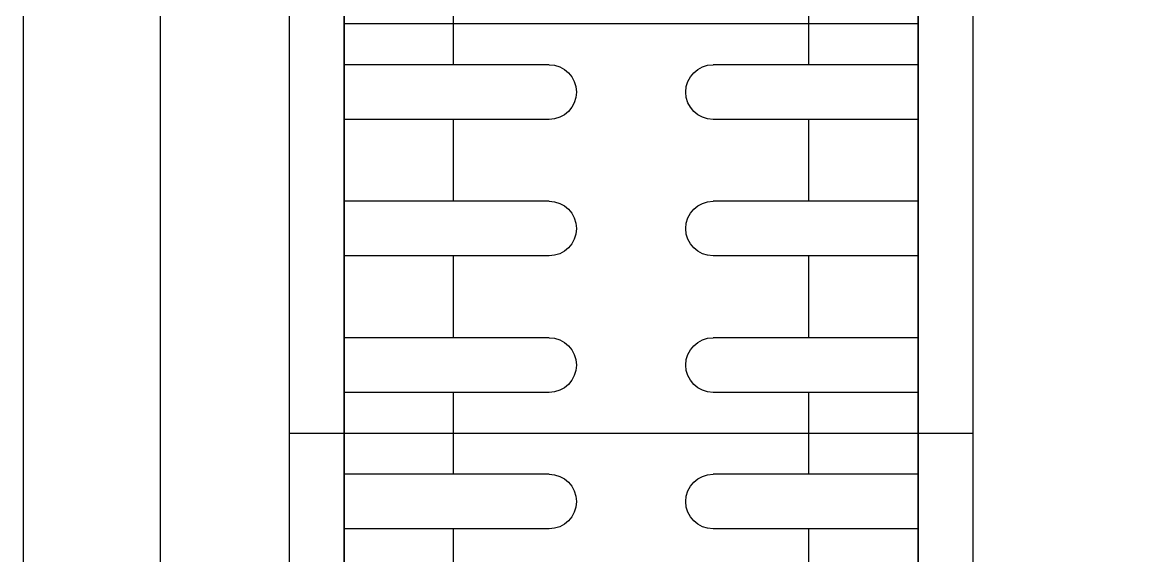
# Model space of a CAD drawing. Header units: inches. Extents: x 21 to 38546, y 13 to 15001.
# Drawn here: x 4641.74 to 4662.09, y 2029.99 to 2039.76 of the extents above; entities that cross this region are included whole.
import ezdxf

# ---------------------------------------------------------------- set-up
doc = ezdxf.new("R2010")
doc.units = ezdxf.units.IN
doc.header["$MEASUREMENT"] = 0
doc.layers.add('RAST-IST-RADYATÖR-DİNAMİK BLOK', color=83, linetype='Continuous')
doc.layers.add('Z_MİM_-KM-WALL', color=8, linetype='Continuous', lineweight=25)
doc.layers.add('Z_MİM_-KM-WALL-PLASTER', color=8, linetype='Continuous', lineweight=25)

# ---------------------------------------------------------------- blocks, each defined once
blk = doc.blocks.new('IS_RADYATOR-PLAN-90')
at = {"layer": 'RAST-IST-RADYATÖR-DİNAMİK BLOK'}
blk.add_lwpolyline([(0, 0), (90, 0), (90, 12.5), (0, 12.5)], dxfattribs=at)
blk = doc.blocks.new('IS_RADYATOR-PLAN-100')
at = {"layer": 'RAST-IST-RADYATÖR-DİNAMİK BLOK', "color": 7}
for p, q in [((88.25, 11.5), (88.25, 7.75)), ((89.25, 11.5), (89.25, 7.75)), ((90.75, 11.5), (90.75, 7.75)), ((91.75, 11.5), (91.75, 7.75)), ((93.25, 11.5), (93.25, 7.75)), ((94.25, 11.5), (94.25, 7.75)), ((95.75, 11.5), (95.75, 7.75)), ((96.75, 11.5), (96.75, 7.75)), ((87.5, 9.5), (88.25, 9.5)), ((89.25, 9.5), (90, 9.5)), ((90, 9.5), (90.75, 9.5)), ((91.75, 9.5), (92.5, 9.5)), ((92.5, 9.5), (93.25, 9.5)), ((94.25, 9.5), (95, 9.5)), ((95, 9.5), (95.75, 9.5)), ((96.75, 9.5), (97.5, 9.5)), ((88.25, 4.75), (88.25, 1)), ((89.25, 4.75), (89.25, 1)), ((90.75, 4.75), (90.75, 1)), ((91.75, 4.75), (91.75, 1)), ((93.25, 4.75), (93.25, 1)), ((94.25, 4.75), (94.25, 1)), ((95.75, 4.75), (95.75, 1)), ((96.75, 4.75), (96.75, 1)), ((87.5, 3), (88.25, 3)), ((89.25, 3), (90, 3)), ((90, 3), (90.75, 3)), ((91.75, 3), (92.5, 3)), ((92.5, 3), (93.25, 3)), ((94.25, 3), (95, 3)), ((95, 3), (95.75, 3)), ((96.75, 3), (97.5, 3))]:
    blk.add_line(p, q, dxfattribs=at)
at = {"layer": 'RAST-IST-RADYATÖR-DİNAMİK BLOK'}
for points in [[(0, 0), (100, 0), (100, 12.5), (0, 12.5)], [(2.5, 11.5), (97.5, 11.5), (97.5, 1), (2.5, 1)]]:
    blk.add_lwpolyline(points, dxfattribs=at)
at = {"layer": 'RAST-IST-RADYATÖR-DİNAMİK BLOK', "color": 7}
for centre, start, end in [((88.75, 7.75), 180, 0), ((91.25, 7.75), 180, 0), ((93.75, 7.75), 180, 0), ((96.25, 7.75), 180, 0), ((88.75, 4.75), 0, 180), ((91.25, 4.75), 0, 180), ((93.75, 4.75), 0, 180), ((96.25, 4.75), 0, 180)]:
    blk.add_arc(centre, 0.5, start, end, dxfattribs=at)
blk = doc.blocks.new('IS_RADYATOR-PLAN-110')
at = {"layer": 'RAST-IST-RADYATÖR-DİNAMİK BLOK', "color": 7}
for p, q in [((88.25, 11.5), (88.25, 7.75)), ((89.25, 11.5), (89.25, 7.75)), ((90.75, 11.5), (90.75, 7.75)), ((91.75, 11.5), (91.75, 7.75)), ((93.25, 11.5), (93.25, 7.75)), ((94.25, 11.5), (94.25, 7.75)), ((95.75, 11.5), (95.75, 7.75)), ((96.75, 11.5), (96.75, 7.75)), ((87.5, 9.5), (88.25, 9.5)), ((89.25, 9.5), (90, 9.5)), ((90, 9.5), (90.75, 9.5)), ((91.75, 9.5), (92.5, 9.5)), ((92.5, 9.5), (93.25, 9.5)), ((94.25, 9.5), (95, 9.5)), ((95, 9.5), (95.75, 9.5)), ((96.75, 9.5), (97.5, 9.5)), ((97.5, 9.5), (98.25, 9.5)), ((88.25, 4.75), (88.25, 1)), ((89.25, 4.75), (89.25, 1)), ((90.75, 4.75), (90.75, 1)), ((91.75, 4.75), (91.75, 1)), ((93.25, 4.75), (93.25, 1)), ((94.25, 4.75), (94.25, 1)), ((95.75, 4.75), (95.75, 1)), ((96.75, 4.75), (96.75, 1)), ((87.5, 3), (88.25, 3)), ((89.25, 3), (90, 3)), ((90, 3), (90.75, 3)), ((91.75, 3), (92.5, 3)), ((92.5, 3), (93.25, 3)), ((94.25, 3), (95, 3)), ((95, 3), (95.75, 3)), ((96.75, 3), (97.5, 3)), ((97.5, 3), (98.25, 3))]:
    blk.add_line(p, q, dxfattribs=at)
at = {"layer": 'RAST-IST-RADYATÖR-DİNAMİK BLOK'}
for points in [[(0, 0), (110, 0), (110, 12.5), (0, 12.5)], [(2.5, 11.5), (107.5, 11.5), (107.5, 1), (2.5, 1)]]:
    blk.add_lwpolyline(points, dxfattribs=at)
at = {"layer": 'RAST-IST-RADYATÖR-DİNAMİK BLOK', "color": 7}
for centre, start, end in [((88.75, 7.75), 180, 0), ((91.25, 7.75), 180, 0), ((93.75, 7.75), 180, 0), ((96.25, 7.75), 180, 0), ((88.75, 4.75), 0, 180), ((91.25, 4.75), 0, 180), ((93.75, 4.75), 0, 180), ((96.25, 4.75), 0, 180)]:
    blk.add_arc(centre, 0.5, start, end, dxfattribs=at)
blk = doc.blocks.new('IS_RADYATOR-PLAN-120')
at = {"layer": 'RAST-IST-RADYATÖR-DİNAMİK BLOK', "color": 7}
for p, q in [((88.25, 11.5), (88.25, 7.75)), ((89.25, 11.5), (89.25, 7.75)), ((90.75, 11.5), (90.75, 7.75)), ((91.75, 11.5), (91.75, 7.75)), ((93.25, 11.5), (93.25, 7.75)), ((94.25, 11.5), (94.25, 7.75)), ((95.75, 11.5), (95.75, 7.75)), ((96.75, 11.5), (96.75, 7.75)), ((87.5, 9.5), (88.25, 9.5)), ((89.25, 9.5), (90, 9.5)), ((90, 9.5), (90.75, 9.5)), ((91.75, 9.5), (92.5, 9.5)), ((92.5, 9.5), (93.25, 9.5)), ((94.25, 9.5), (95, 9.5)), ((95, 9.5), (95.75, 9.5)), ((96.75, 9.5), (97.5, 9.5)), ((97.5, 9.5), (98.25, 9.5)), ((88.25, 4.75), (88.25, 1)), ((89.25, 4.75), (89.25, 1)), ((90.75, 4.75), (90.75, 1)), ((91.75, 4.75), (91.75, 1)), ((93.25, 4.75), (93.25, 1)), ((94.25, 4.75), (94.25, 1)), ((95.75, 4.75), (95.75, 1)), ((96.75, 4.75), (96.75, 1)), ((87.5, 3), (88.25, 3)), ((89.25, 3), (90, 3)), ((90, 3), (90.75, 3)), ((91.75, 3), (92.5, 3)), ((92.5, 3), (93.25, 3)), ((94.25, 3), (95, 3)), ((95, 3), (95.75, 3)), ((96.75, 3), (97.5, 3)), ((97.5, 3), (98.25, 3))]:
    blk.add_line(p, q, dxfattribs=at)
at = {"layer": 'RAST-IST-RADYATÖR-DİNAMİK BLOK'}
for points in [[(0, 0), (120, 0), (120, 12.5), (0, 12.5)], [(2.5, 11.5), (117.5, 11.5), (117.5, 1), (2.5, 1)]]:
    blk.add_lwpolyline(points, dxfattribs=at)
at = {"layer": 'RAST-IST-RADYATÖR-DİNAMİK BLOK', "color": 7}
for centre, start, end in [((88.75, 7.75), 180, 0), ((91.25, 7.75), 180, 0), ((93.75, 7.75), 180, 0), ((96.25, 7.75), 180, 0), ((88.75, 4.75), 0, 180), ((91.25, 4.75), 0, 180), ((93.75, 4.75), 0, 180), ((96.25, 4.75), 0, 180)]:
    blk.add_arc(centre, 0.5, start, end, dxfattribs=at)
blk = doc.blocks.new('IS_RADYATOR-PLAN-130')
at = {"layer": 'RAST-IST-RADYATÖR-DİNAMİK BLOK', "color": 7}
for p, q in [((88.25, 11.5), (88.25, 7.75)), ((89.25, 11.5), (89.25, 7.75)), ((90.75, 11.5), (90.75, 7.75)), ((91.75, 11.5), (91.75, 7.75)), ((93.25, 11.5), (93.25, 7.75)), ((94.25, 11.5), (94.25, 7.75)), ((95.75, 11.5), (95.75, 7.75)), ((96.75, 11.5), (96.75, 7.75)), ((87.5, 9.5), (88.25, 9.5)), ((89.25, 9.5), (90, 9.5)), ((90, 9.5), (90.75, 9.5)), ((91.75, 9.5), (92.5, 9.5)), ((92.5, 9.5), (93.25, 9.5)), ((94.25, 9.5), (95, 9.5)), ((95, 9.5), (95.75, 9.5)), ((96.75, 9.5), (97.5, 9.5)), ((97.5, 9.5), (98.25, 9.5)), ((88.25, 4.75), (88.25, 1)), ((89.25, 4.75), (89.25, 1)), ((90.75, 4.75), (90.75, 1)), ((91.75, 4.75), (91.75, 1)), ((93.25, 4.75), (93.25, 1)), ((94.25, 4.75), (94.25, 1)), ((95.75, 4.75), (95.75, 1)), ((96.75, 4.75), (96.75, 1)), ((87.5, 3), (88.25, 3)), ((89.25, 3), (90, 3)), ((90, 3), (90.75, 3)), ((91.75, 3), (92.5, 3)), ((92.5, 3), (93.25, 3)), ((94.25, 3), (95, 3)), ((95, 3), (95.75, 3)), ((96.75, 3), (97.5, 3)), ((97.5, 3), (98.25, 3))]:
    blk.add_line(p, q, dxfattribs=at)
at = {"layer": 'RAST-IST-RADYATÖR-DİNAMİK BLOK'}
for points in [[(0, 0), (130, 0), (130, 12.5), (0, 12.5)], [(2.5, 11.5), (127.5, 11.5), (127.5, 1), (2.5, 1)]]:
    blk.add_lwpolyline(points, dxfattribs=at)
at = {"layer": 'RAST-IST-RADYATÖR-DİNAMİK BLOK', "color": 7}
for centre, start, end in [((88.75, 7.75), 180, 0), ((91.25, 7.75), 180, 0), ((93.75, 7.75), 180, 0), ((96.25, 7.75), 180, 0), ((88.75, 4.75), 0, 180), ((91.25, 4.75), 0, 180), ((93.75, 4.75), 0, 180), ((96.25, 4.75), 0, 180)]:
    blk.add_arc(centre, 0.5, start, end, dxfattribs=at)
blk = doc.blocks.new('IS_RADYATOR-PLAN-140')
at = {"layer": 'RAST-IST-RADYATÖR-DİNAMİK BLOK', "color": 7}
for p, q in [((88.25, 11.5), (88.25, 7.75)), ((89.25, 11.5), (89.25, 7.75)), ((90.75, 11.5), (90.75, 7.75)), ((91.75, 11.5), (91.75, 7.75)), ((93.25, 11.5), (93.25, 7.75)), ((94.25, 11.5), (94.25, 7.75)), ((95.75, 11.5), (95.75, 7.75)), ((96.75, 11.5), (96.75, 7.75)), ((87.5, 9.5), (88.25, 9.5)), ((89.25, 9.5), (90, 9.5)), ((90, 9.5), (90.75, 9.5)), ((91.75, 9.5), (92.5, 9.5)), ((92.5, 9.5), (93.25, 9.5)), ((94.25, 9.5), (95, 9.5)), ((95, 9.5), (95.75, 9.5)), ((96.75, 9.5), (97.5, 9.5)), ((97.5, 9.5), (98.25, 9.5)), ((88.25, 4.75), (88.25, 1)), ((89.25, 4.75), (89.25, 1)), ((90.75, 4.75), (90.75, 1)), ((91.75, 4.75), (91.75, 1)), ((93.25, 4.75), (93.25, 1)), ((94.25, 4.75), (94.25, 1)), ((95.75, 4.75), (95.75, 1)), ((96.75, 4.75), (96.75, 1)), ((87.5, 3), (88.25, 3)), ((89.25, 3), (90, 3)), ((90, 3), (90.75, 3)), ((91.75, 3), (92.5, 3)), ((92.5, 3), (93.25, 3)), ((94.25, 3), (95, 3)), ((95, 3), (95.75, 3)), ((96.75, 3), (97.5, 3)), ((97.5, 3), (98.25, 3))]:
    blk.add_line(p, q, dxfattribs=at)
at = {"layer": 'RAST-IST-RADYATÖR-DİNAMİK BLOK'}
for points in [[(0, 0), (140, 0), (140, 12.5), (0, 12.5)], [(2.5, 11.5), (137.5, 11.5), (137.5, 1), (2.5, 1)]]:
    blk.add_lwpolyline(points, dxfattribs=at)
at = {"layer": 'RAST-IST-RADYATÖR-DİNAMİK BLOK', "color": 7}
for centre, start, end in [((88.75, 7.75), 180, 0), ((91.25, 7.75), 180, 0), ((93.75, 7.75), 180, 0), ((96.25, 7.75), 180, 0), ((88.75, 4.75), 0, 180), ((91.25, 4.75), 0, 180), ((93.75, 4.75), 0, 180), ((96.25, 4.75), 0, 180)]:
    blk.add_arc(centre, 0.5, start, end, dxfattribs=at)
blk = doc.blocks.new('IS_RADYATOR-PLAN-150')
at = {"layer": 'RAST-IST-RADYATÖR-DİNAMİK BLOK', "color": 7}
for p, q in [((88.25, 11.5), (88.25, 7.75)), ((89.25, 11.5), (89.25, 7.75)), ((90.75, 11.5), (90.75, 7.75)), ((91.75, 11.5), (91.75, 7.75)), ((93.25, 11.5), (93.25, 7.75)), ((94.25, 11.5), (94.25, 7.75)), ((95.75, 11.5), (95.75, 7.75)), ((96.75, 11.5), (96.75, 7.75)), ((87.5, 9.5), (88.25, 9.5)), ((89.25, 9.5), (90, 9.5)), ((90, 9.5), (90.75, 9.5)), ((91.75, 9.5), (92.5, 9.5)), ((92.5, 9.5), (93.25, 9.5)), ((94.25, 9.5), (95, 9.5)), ((95, 9.5), (95.75, 9.5)), ((96.75, 9.5), (97.5, 9.5)), ((97.5, 9.5), (98.25, 9.5)), ((88.25, 4.75), (88.25, 1)), ((89.25, 4.75), (89.25, 1)), ((90.75, 4.75), (90.75, 1)), ((91.75, 4.75), (91.75, 1)), ((93.25, 4.75), (93.25, 1)), ((94.25, 4.75), (94.25, 1)), ((95.75, 4.75), (95.75, 1)), ((96.75, 4.75), (96.75, 1)), ((87.5, 3), (88.25, 3)), ((89.25, 3), (90, 3)), ((90, 3), (90.75, 3)), ((91.75, 3), (92.5, 3)), ((92.5, 3), (93.25, 3)), ((94.25, 3), (95, 3)), ((95, 3), (95.75, 3)), ((96.75, 3), (97.5, 3)), ((97.5, 3), (98.25, 3))]:
    blk.add_line(p, q, dxfattribs=at)
at = {"layer": 'RAST-IST-RADYATÖR-DİNAMİK BLOK'}
for points in [[(-5, 0), (145, 0), (145, 12.5), (-5, 12.5)], [(-2.5, 11.5), (142.5, 11.5), (142.5, 1), (-2.5, 1)]]:
    blk.add_lwpolyline(points, dxfattribs=at)
at = {"layer": 'RAST-IST-RADYATÖR-DİNAMİK BLOK', "color": 7}
for centre, start, end in [((88.75, 7.75), 180, 0), ((91.25, 7.75), 180, 0), ((93.75, 7.75), 180, 0), ((96.25, 7.75), 180, 0), ((88.75, 4.75), 0, 180), ((91.25, 4.75), 0, 180), ((93.75, 4.75), 0, 180), ((96.25, 4.75), 0, 180)]:
    blk.add_arc(centre, 0.5, start, end, dxfattribs=at)
blk = doc.blocks.new('IS_RADYATOR-PLAN-160')
at = {"layer": 'RAST-IST-RADYATÖR-DİNAMİK BLOK', "color": 7}
for p, q in [((88.25, 11.5), (88.25, 7.75)), ((89.25, 11.5), (89.25, 7.75)), ((90.75, 11.5), (90.75, 7.75)), ((91.75, 11.5), (91.75, 7.75)), ((93.25, 11.5), (93.25, 7.75)), ((94.25, 11.5), (94.25, 7.75)), ((95.75, 11.5), (95.75, 7.75)), ((96.75, 11.5), (96.75, 7.75)), ((87.5, 9.5), (88.25, 9.5)), ((89.25, 9.5), (90, 9.5)), ((90, 9.5), (90.75, 9.5)), ((91.75, 9.5), (92.5, 9.5)), ((92.5, 9.5), (93.25, 9.5)), ((94.25, 9.5), (95, 9.5)), ((95, 9.5), (95.75, 9.5)), ((96.75, 9.5), (97.5, 9.5)), ((97.5, 9.5), (98.25, 9.5)), ((88.25, 4.75), (88.25, 1)), ((89.25, 4.75), (89.25, 1)), ((90.75, 4.75), (90.75, 1)), ((91.75, 4.75), (91.75, 1)), ((93.25, 4.75), (93.25, 1)), ((94.25, 4.75), (94.25, 1)), ((95.75, 4.75), (95.75, 1)), ((96.75, 4.75), (96.75, 1)), ((87.5, 3), (88.25, 3)), ((89.25, 3), (90, 3)), ((90, 3), (90.75, 3)), ((91.75, 3), (92.5, 3)), ((92.5, 3), (93.25, 3)), ((94.25, 3), (95, 3)), ((95, 3), (95.75, 3)), ((96.75, 3), (97.5, 3)), ((97.5, 3), (98.25, 3))]:
    blk.add_line(p, q, dxfattribs=at)
at = {"layer": 'RAST-IST-RADYATÖR-DİNAMİK BLOK'}
for points in [[(-5, 0), (155, 0), (155, 12.5), (-5, 12.5)], [(-2.5, 11.5), (152.5, 11.5), (152.5, 1), (-2.5, 1)]]:
    blk.add_lwpolyline(points, dxfattribs=at)
at = {"layer": 'RAST-IST-RADYATÖR-DİNAMİK BLOK', "color": 7}
for centre, start, end in [((88.75, 7.75), 180, 0), ((91.25, 7.75), 180, 0), ((93.75, 7.75), 180, 0), ((96.25, 7.75), 180, 0), ((88.75, 4.75), 0, 180), ((91.25, 4.75), 0, 180), ((93.75, 4.75), 0, 180), ((96.25, 4.75), 0, 180)]:
    blk.add_arc(centre, 0.5, start, end, dxfattribs=at)
blk = doc.blocks.new('IS_RADYATOR-PLAN-170')
at = {"layer": 'RAST-IST-RADYATÖR-DİNAMİK BLOK', "color": 7}
for p, q in [((88.25, 11.5), (88.25, 7.75)), ((89.25, 11.5), (89.25, 7.75)), ((90.75, 11.5), (90.75, 7.75)), ((91.75, 11.5), (91.75, 7.75)), ((93.25, 11.5), (93.25, 7.75)), ((94.25, 11.5), (94.25, 7.75)), ((95.75, 11.5), (95.75, 7.75)), ((96.75, 11.5), (96.75, 7.75)), ((87.5, 9.5), (88.25, 9.5)), ((89.25, 9.5), (90, 9.5)), ((90, 9.5), (90.75, 9.5)), ((91.75, 9.5), (92.5, 9.5)), ((92.5, 9.5), (93.25, 9.5)), ((94.25, 9.5), (95, 9.5)), ((95, 9.5), (95.75, 9.5)), ((96.75, 9.5), (97.5, 9.5)), ((97.5, 9.5), (98.25, 9.5)), ((88.25, 4.75), (88.25, 1)), ((89.25, 4.75), (89.25, 1)), ((90.75, 4.75), (90.75, 1)), ((91.75, 4.75), (91.75, 1)), ((93.25, 4.75), (93.25, 1)), ((94.25, 4.75), (94.25, 1)), ((95.75, 4.75), (95.75, 1)), ((96.75, 4.75), (96.75, 1)), ((87.5, 3), (88.25, 3)), ((89.25, 3), (90, 3)), ((90, 3), (90.75, 3)), ((91.75, 3), (92.5, 3)), ((92.5, 3), (93.25, 3)), ((94.25, 3), (95, 3)), ((95, 3), (95.75, 3)), ((96.75, 3), (97.5, 3)), ((97.5, 3), (98.25, 3))]:
    blk.add_line(p, q, dxfattribs=at)
at = {"layer": 'RAST-IST-RADYATÖR-DİNAMİK BLOK'}
for points in [[(-5, 0), (165, 0), (165, 12.5), (-5, 12.5)], [(-2.5, 11.5), (162.5, 11.5), (162.5, 1), (-2.5, 1)]]:
    blk.add_lwpolyline(points, dxfattribs=at)
at = {"layer": 'RAST-IST-RADYATÖR-DİNAMİK BLOK', "color": 7}
for centre, start, end in [((88.75, 7.75), 180, 0), ((91.25, 7.75), 180, 0), ((93.75, 7.75), 180, 0), ((96.25, 7.75), 180, 0), ((88.75, 4.75), 0, 180), ((91.25, 4.75), 0, 180), ((93.75, 4.75), 0, 180), ((96.25, 4.75), 0, 180)]:
    blk.add_arc(centre, 0.5, start, end, dxfattribs=at)
blk = doc.blocks.new('IS_RADYATOR-PLAN-180')
at = {"layer": 'RAST-IST-RADYATÖR-DİNAMİK BLOK', "color": 7}
for p, q in [((88.25, 11.5), (88.25, 7.75)), ((89.25, 11.5), (89.25, 7.75)), ((90.75, 11.5), (90.75, 7.75)), ((91.75, 11.5), (91.75, 7.75)), ((93.25, 11.5), (93.25, 7.75)), ((94.25, 11.5), (94.25, 7.75)), ((95.75, 11.5), (95.75, 7.75)), ((96.75, 11.5), (96.75, 7.75)), ((87.5, 9.5), (88.25, 9.5)), ((89.25, 9.5), (90, 9.5)), ((90, 9.5), (90.75, 9.5)), ((91.75, 9.5), (92.5, 9.5)), ((92.5, 9.5), (93.25, 9.5)), ((94.25, 9.5), (95, 9.5)), ((95, 9.5), (95.75, 9.5)), ((96.75, 9.5), (97.5, 9.5)), ((97.5, 9.5), (98.25, 9.5)), ((88.25, 4.75), (88.25, 1)), ((89.25, 4.75), (89.25, 1)), ((90.75, 4.75), (90.75, 1)), ((91.75, 4.75), (91.75, 1)), ((93.25, 4.75), (93.25, 1)), ((94.25, 4.75), (94.25, 1)), ((95.75, 4.75), (95.75, 1)), ((96.75, 4.75), (96.75, 1)), ((87.5, 3), (88.25, 3)), ((89.25, 3), (90, 3)), ((90, 3), (90.75, 3)), ((91.75, 3), (92.5, 3)), ((92.5, 3), (93.25, 3)), ((94.25, 3), (95, 3)), ((95, 3), (95.75, 3)), ((96.75, 3), (97.5, 3)), ((97.5, 3), (98.25, 3))]:
    blk.add_line(p, q, dxfattribs=at)
at = {"layer": 'RAST-IST-RADYATÖR-DİNAMİK BLOK'}
for points in [[(-5, 0), (175, 0), (175, 12.5), (-5, 12.5)], [(-2.5, 11.5), (172.5, 11.5), (172.5, 1), (-2.5, 1)]]:
    blk.add_lwpolyline(points, dxfattribs=at)
at = {"layer": 'RAST-IST-RADYATÖR-DİNAMİK BLOK', "color": 7}
for centre, start, end in [((88.75, 7.75), 180, 0), ((91.25, 7.75), 180, 0), ((93.75, 7.75), 180, 0), ((96.25, 7.75), 180, 0), ((88.75, 4.75), 0, 180), ((91.25, 4.75), 0, 180), ((93.75, 4.75), 0, 180), ((96.25, 4.75), 0, 180)]:
    blk.add_arc(centre, 0.5, start, end, dxfattribs=at)
blk = doc.blocks.new('IS_RADYATOR-PLAN-190')
at = {"layer": 'RAST-IST-RADYATÖR-DİNAMİK BLOK', "color": 7}
for p, q in [((88.25, 11.5), (88.25, 7.75)), ((89.25, 11.5), (89.25, 7.75)), ((90.75, 11.5), (90.75, 7.75)), ((91.75, 11.5), (91.75, 7.75)), ((93.25, 11.5), (93.25, 7.75)), ((94.25, 11.5), (94.25, 7.75)), ((95.75, 11.5), (95.75, 7.75)), ((96.75, 11.5), (96.75, 7.75)), ((87.5, 9.5), (88.25, 9.5)), ((89.25, 9.5), (90, 9.5)), ((90, 9.5), (90.75, 9.5)), ((91.75, 9.5), (92.5, 9.5)), ((92.5, 9.5), (93.25, 9.5)), ((94.25, 9.5), (95, 9.5)), ((95, 9.5), (95.75, 9.5)), ((96.75, 9.5), (97.5, 9.5)), ((97.5, 9.5), (98.25, 9.5)), ((88.25, 4.75), (88.25, 1)), ((89.25, 4.75), (89.25, 1)), ((90.75, 4.75), (90.75, 1)), ((91.75, 4.75), (91.75, 1)), ((93.25, 4.75), (93.25, 1)), ((94.25, 4.75), (94.25, 1)), ((95.75, 4.75), (95.75, 1)), ((96.75, 4.75), (96.75, 1)), ((87.5, 3), (88.25, 3)), ((89.25, 3), (90, 3)), ((90, 3), (90.75, 3)), ((91.75, 3), (92.5, 3)), ((92.5, 3), (93.25, 3)), ((94.25, 3), (95, 3)), ((95, 3), (95.75, 3)), ((96.75, 3), (97.5, 3)), ((97.5, 3), (98.25, 3))]:
    blk.add_line(p, q, dxfattribs=at)
at = {"layer": 'RAST-IST-RADYATÖR-DİNAMİK BLOK'}
for points in [[(-5, 0), (185, 0), (185, 12.5), (-5, 12.5)], [(182.5, 11.5), (-2.5, 11.5), (-2.5, 1), (182.5, 1)]]:
    blk.add_lwpolyline(points, dxfattribs=at)
at = {"layer": 'RAST-IST-RADYATÖR-DİNAMİK BLOK', "color": 7}
for centre, start, end in [((88.75, 7.75), 180, 0), ((91.25, 7.75), 180, 0), ((93.75, 7.75), 180, 0), ((96.25, 7.75), 180, 0), ((88.75, 4.75), 0, 180), ((91.25, 4.75), 0, 180), ((93.75, 4.75), 0, 180), ((96.25, 4.75), 0, 180)]:
    blk.add_arc(centre, 0.5, start, end, dxfattribs=at)
blk = doc.blocks.new('IS_RADYATOR-PLAN-200')
at = {"layer": 'RAST-IST-RADYATÖR-DİNAMİK BLOK', "color": 7}
for p, q in [((93.25, 11.5), (93.25, 7.75)), ((94.25, 11.5), (94.25, 7.75)), ((95.75, 11.5), (95.75, 7.75)), ((96.75, 11.5), (96.75, 7.75)), ((98.25, 11.5), (98.25, 7.75)), ((99.25, 11.5), (99.25, 7.75)), ((100.75, 11.5), (100.75, 7.75)), ((101.75, 11.5), (101.75, 7.75)), ((92.5, 9.5), (93.25, 9.5)), ((94.25, 9.5), (95, 9.5)), ((95, 9.5), (95.75, 9.5)), ((96.75, 9.5), (97.5, 9.5)), ((97.5, 9.5), (98.25, 9.5)), ((99.25, 9.5), (100, 9.5)), ((100, 9.5), (100.75, 9.5)), ((101.75, 9.5), (102.5, 9.5)), ((102.5, 9.5), (103.25, 9.5)), ((93.25, 4.75), (93.25, 1)), ((94.25, 4.75), (94.25, 1)), ((95.75, 4.75), (95.75, 1)), ((96.75, 4.75), (96.75, 1)), ((98.25, 4.75), (98.25, 1)), ((99.25, 4.75), (99.25, 1)), ((100.75, 4.75), (100.75, 1)), ((101.75, 4.75), (101.75, 1)), ((92.5, 3), (93.25, 3)), ((94.25, 3), (95, 3)), ((95, 3), (95.75, 3)), ((96.75, 3), (97.5, 3)), ((97.5, 3), (98.25, 3)), ((99.25, 3), (100, 3)), ((100, 3), (100.75, 3)), ((101.75, 3), (102.5, 3)), ((102.5, 3), (103.25, 3))]:
    blk.add_line(p, q, dxfattribs=at)
at = {"layer": 'RAST-IST-RADYATÖR-DİNAMİK BLOK'}
for points in [[(0, 0), (200, 0), (200, 12.5), (0, 12.5)], [(2.5, 11.5), (197.5, 11.5), (197.5, 1), (2.5, 1)]]:
    blk.add_lwpolyline(points, dxfattribs=at)
at = {"layer": 'RAST-IST-RADYATÖR-DİNAMİK BLOK', "color": 7}
for centre, start, end in [((93.75, 7.75), 180, 0), ((96.25, 7.75), 180, 0), ((98.75, 7.75), 180, 0), ((101.25, 7.75), 180, 0), ((93.75, 4.75), 0, 180), ((96.25, 4.75), 0, 180), ((98.75, 4.75), 0, 180), ((101.25, 4.75), 0, 180)]:
    blk.add_arc(centre, 0.5, start, end, dxfattribs=at)
blk = doc.blocks.new('IS_U4731')
for name, p in [('IS_RADYATOR-PLAN-90', (0, 0)), ('IS_RADYATOR-PLAN-100', (0, 0)), ('IS_RADYATOR-PLAN-110', (0, 0)), ('IS_RADYATOR-PLAN-120', (0, 0)), ('IS_RADYATOR-PLAN-130', (0, 0)), ('IS_RADYATOR-PLAN-140', (0, 0)), ('IS_RADYATOR-PLAN-150', (0, 0)), ('IS_RADYATOR-PLAN-160', (0, 0)), ('IS_RADYATOR-PLAN-170', (0, 0)), ('IS_RADYATOR-PLAN-180', (0, 0)), ('IS_RADYATOR-PLAN-190', (0, 0)), ('IS_RADYATOR-PLAN-200', (-5, 0))]:
    blk.add_blockref(name, p)

msp = doc.modelspace()

# ---------------------------------------------------------------- linework, layer by layer
at = {"layer": 'Z_MİM_-KM-WALL'}
msp.add_line((4641.758, 1862.084), (4641.758, 2092.083), dxfattribs=at)
at = {"layer": 'Z_MİM_-KM-WALL-PLASTER'}
msp.add_lwpolyline([(6814.258, 1859.584), (5339.258, 1859.583), (5339.258, 1944.584), (5359.257, 1944.582), (5359.257, 1879.583), (5569.257, 1879.583), (5569.257, 2559.61), (5444.256, 2559.61), (5444.256, 2089.583), (5284.258, 2089.583), (5284.257, 2554.583), (4699.257, 2554.583), (4699.257, 2089.583), (4644.258, 2089.583), (4644.258, 1859.583), (3041.758, 1859.583)], dxfattribs=at)

# ---------------------------------------------------------------- block references
at = {"layer": 'RAST-IST-RADYATÖR-DİNAMİK BLOK', "xscale": -1, "rotation": 270}
msp.add_blockref('IS_U4731', (4646.624, 1942.231), dxfattribs=at)

doc.saveas('drawing.dxf')
